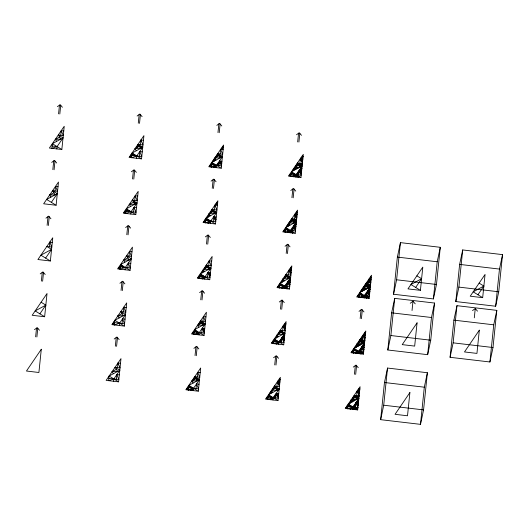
<?xml version="1.0" encoding="UTF-8"?>
<svg xmlns="http://www.w3.org/2000/svg" width="529" height="529" viewBox="0 0 529 529"><rect width="100%" height="100%" fill="white"/><g stroke="black" fill="none" stroke-linecap="round" stroke-linejoin="round"><path stroke-width="0.79" d="M63.03 137.897L52.351 143.696L51.875 148.338L57.099 146.599L63.03 137.897L58.289 134.988L60.895 139.054L55.32 139.339L56.623 141.375M35.635 336.841L36.534 328.132M41.374 281.097L42.267 272.389M47.107 225.354L48 216.645M52.84 169.611L53.733 160.902M58.574 113.867L59.466 105.152M36.885 336.993L37.777 328.278M42.618 281.243L43.51 272.534M48.351 225.499L49.243 216.791M54.084 169.756L54.983 161.047M59.817 114.013L60.716 105.304M56.854 148.927L57.099 146.599L52.113 146.017M49.316 246.772L49.792 242.123L52.278 242.414M55.049 191.029L55.525 186.38L58.018 186.671M60.782 135.279L61.258 130.637L63.751 130.928M44.634 316.745L47.028 293.516L32.183 315.284L44.634 316.745L35.152 310.926L45.831 305.127L41.09 302.224M50.367 261.002L52.761 237.772L37.916 259.534L50.367 261.002L40.885 255.183L51.564 249.384L46.823 246.481L51.802 247.063L49.792 242.123M56.107 205.252L58.494 182.029L43.649 203.791L56.107 205.252L46.618 199.44L57.297 193.64L52.556 190.731L55.161 194.798L49.587 195.089L50.89 197.119M61.84 149.509L64.227 126.286L49.382 148.047L61.84 149.509L52.351 143.696M119.799 370.234L109.119 376.033L108.637 380.675L113.861 378.943L119.799 370.234L115.051 367.324L117.663 371.391L112.082 371.682L113.391 373.712M125.532 314.49L119.594 323.193L114.37 324.932L114.853 320.29L125.532 314.49L120.791 311.581L123.396 315.648L117.822 315.932L119.124 317.969M131.265 258.747L125.327 267.449L120.109 269.188L120.586 264.546L131.265 258.747L126.524 255.838L129.129 259.904L123.555 260.189L124.857 262.225M136.998 202.997L131.06 211.706L125.842 213.445L126.319 208.796L136.998 202.997L132.257 200.094L134.862 204.161L136.046 202.422L133.559 202.124L129.288 204.445L130.59 206.482M142.731 147.254L136.793 155.962L131.576 157.702L132.052 153.053L142.731 147.254L137.99 144.351L140.595 148.418L141.785 146.672L139.292 146.381L135.021 148.702L136.323 150.732M115.335 346.204L116.235 337.495M121.068 290.461L121.968 281.745M126.801 234.711L127.701 226.002M132.534 178.967L133.434 170.259M138.274 123.224L139.167 114.515M116.578 346.35L117.478 337.641M122.318 290.606L123.211 281.897M128.051 234.863L128.944 226.148M133.784 179.113L134.677 170.404M139.517 123.369L140.41 114.661M136.211 146.963L137.156 147.538L137.395 145.217L141.19 147.545M113.623 381.264L113.861 378.943M119.356 325.52L119.594 323.193M125.089 269.777L125.327 267.449M130.822 214.027L131.06 211.706M136.555 158.283L136.793 155.962M116.347 379.233L116.83 374.585L119.316 374.882M117.544 367.622L118.02 362.973L120.513 363.264M122.087 323.49L122.563 318.842L125.049 319.132M123.277 311.872L123.753 307.23L126.246 307.521M127.82 267.74L128.296 263.098L130.789 263.389M129.01 256.129L129.493 251.487L131.979 251.778M133.553 211.997L134.029 207.355L136.522 207.646M134.743 200.385L135.226 195.737L137.712 196.034M139.286 156.253L139.762 151.611L142.255 151.902M140.476 144.642L140.959 139.993L143.445 140.284M118.602 381.845L120.989 358.622L106.15 380.384L118.602 381.845L109.119 376.033M124.335 326.102L126.722 302.879L111.883 324.641L124.335 326.102L114.853 320.29M130.068 270.359L132.455 247.129L117.617 268.897L130.068 270.359L120.586 264.546M135.801 214.615L138.195 191.386L123.35 213.154L135.801 214.615L126.319 208.796M141.534 158.872L143.928 135.642L129.083 157.404L141.534 158.872L132.052 153.053M199.493 379.597L193.554 388.299L188.337 390.038L188.813 385.39L199.493 379.597L194.751 376.688L197.357 380.754L198.547 379.015L196.054 378.718L191.782 381.039L193.085 383.075M205.226 323.847L199.294 332.556L194.07 334.295L194.546 329.646L205.226 323.847L200.484 320.944L203.09 325.011L204.28 323.265L201.787 322.974L197.515 325.295L198.818 327.325M210.959 268.104L205.027 276.812L199.803 278.545L200.279 273.903L210.959 268.104L206.217 265.194L208.823 269.261L210.013 267.522L207.52 267.231L203.248 269.552L204.551 271.582L202.66 270.418L202.415 272.746L201.47 272.164M216.698 212.36L210.76 221.062L205.536 222.802L206.019 218.16L216.698 212.36L211.95 209.451L214.562 213.518L215.746 211.779L213.253 211.488L208.988 213.802L210.291 215.839L208.393 214.675L208.155 216.996L207.203 216.414M222.431 156.617L216.493 165.319L211.269 167.058L211.752 162.416L222.431 156.617L217.69 153.708L220.295 157.774L221.479 156.035L218.993 155.744L214.721 158.059L216.024 160.095L214.126 158.931L213.888 161.252L212.936 160.671M195.036 355.561L195.928 346.852M200.769 299.817L201.661 291.109M206.502 244.074L207.394 235.365M212.235 188.331L213.134 179.615M217.968 132.581L218.867 123.872M196.279 355.706L197.178 346.998M202.012 299.963L202.911 291.254M207.745 244.219L208.644 235.511M213.478 188.476L214.377 179.767M219.218 132.733L220.11 124.017M192.973 379.3L193.918 379.882L194.156 377.554L197.952 379.882M198.706 323.556L199.651 324.138L199.889 321.811L203.685 324.138M204.439 267.806L205.384 268.388L205.629 266.067L209.418 268.395M210.172 212.063L211.124 212.645L211.362 210.324L215.151 212.651M215.905 156.32L216.857 156.901L217.095 154.58L220.884 156.901M193.554 388.299L193.316 390.62L192.516 388.65L190.83 390.329L190.427 389.344M199.294 332.556L199.049 334.877L198.249 332.9L196.563 334.586L196.16 333.601M205.027 276.812L204.789 279.133L203.982 277.156L202.296 278.843L201.893 277.851M210.76 221.062L210.522 223.39L209.715 221.413L208.029 223.093L207.626 222.107M216.493 165.319L216.255 167.647L215.448 165.67L213.762 167.349L213.359 166.364M196.047 388.59L196.523 383.948L199.016 384.239M197.244 376.979L197.72 372.337L200.213 372.628M201.78 332.847L202.257 328.205L204.749 328.496L202.66 329.19L204.511 330.817L203.467 331.167M202.977 321.235L203.453 316.587L205.946 316.884M207.513 277.103L207.996 272.455L210.482 272.752L208.393 273.447L210.244 275.073L209.2 275.417M208.71 265.492L209.186 260.843L211.679 261.134M213.247 221.36L213.729 216.711L216.216 217.002L214.133 217.703L215.977 219.33L214.933 219.674M214.443 209.742L214.919 205.1L217.412 205.391L215.515 204.227L217.65 203.07L216.705 202.488M220.666 163.93L221.711 163.58L219.866 161.953L221.949 161.259L219.462 160.968L218.986 165.61L217.088 164.453L219.224 163.289L218.272 162.707M220.176 153.999L220.653 149.357L223.145 149.647L221.248 148.484L223.383 147.327L222.438 146.745M198.302 391.209L200.689 367.979L185.844 389.747L198.302 391.209L188.813 385.39M204.035 335.465L206.422 312.236L191.577 333.997L204.035 335.465L194.546 329.646M209.768 279.715L212.155 256.492L197.317 278.254L209.768 279.715L200.279 273.903M215.501 223.972L217.888 200.749L203.05 222.511L215.501 223.972L206.019 218.16M221.234 168.229L223.622 144.999L208.783 166.767L221.234 168.229L211.752 162.416M279.193 388.954L273.255 397.663L268.038 399.395L268.514 394.753L279.193 388.954L274.452 386.044L277.057 390.111L278.241 388.372L275.754 388.081L271.483 390.402L272.785 392.432L270.888 391.268L270.65 393.589L269.704 393.007M284.926 333.21L278.988 341.913L273.771 343.652L274.247 339.01L284.926 333.21L280.185 330.301L282.79 334.368L283.98 332.629L281.488 332.338L277.216 334.652L278.519 336.689L276.621 335.525L276.383 337.846L275.437 337.264M290.659 277.467L284.721 286.169L279.504 287.908L279.98 283.26L290.659 277.467L285.918 274.558L288.523 278.624L289.713 276.885L287.221 276.588L282.949 278.909L284.252 280.945L282.354 279.781L282.116 282.102L281.17 281.521M296.392 221.717L290.454 230.426L285.237 232.165L285.713 227.516L296.392 221.717L291.651 218.814L294.256 222.881L296.63 219.396L294.62 214.457L297.113 214.754L295.023 215.448L296.875 217.075L295.83 217.419M302.125 165.974L296.194 174.682L290.97 176.415L291.446 171.773L302.125 165.974L297.384 163.064L299.989 167.131L302.363 163.653L300.353 158.713L302.846 159.004L300.756 159.698L302.608 161.332L301.563 161.676M286.903 225.777L287.849 226.359L288.087 224.038L289.985 225.195L288.682 223.165L292.954 220.844L294.144 219.105L294.62 214.457M292.636 170.034L293.582 170.616L293.826 168.288L295.718 169.452L295.532 167.362L297.853 168.295L297.761 167.25M274.73 364.924L275.629 356.215M280.469 309.181L281.362 300.465M286.202 253.431L287.095 244.722M291.935 197.687L292.828 188.979M297.668 141.944L298.561 133.235M275.979 365.07L276.872 356.361M281.712 309.326L282.605 300.611M287.445 253.576L288.338 244.867M293.178 197.833L294.078 189.124M298.911 142.089L299.811 133.381M272.666 388.656L273.619 389.238L273.857 386.917L277.652 389.245M278.406 332.913L279.352 333.495L279.59 331.174L283.385 333.495M284.139 277.17L285.085 277.751L285.323 275.424L289.118 277.751M289.872 221.426L290.818 222.008L291.056 219.68L294.851 222.008M295.605 165.676L296.551 166.258L296.789 163.937L300.584 166.265M273.255 397.663L273.017 399.984L272.21 398.006L270.524 399.693L270.121 398.701M278.988 341.913L278.75 344.24L277.943 342.263L276.257 343.943L275.86 342.957M287.571 287.915L286.976 288.788L285.673 286.751L284.483 288.49L284.721 286.169M293.304 232.171L292.709 233.038L291.406 231.008L290.216 232.747L290.454 230.426M299.037 176.428L298.442 177.294L297.139 175.264L295.949 177.003L296.194 174.682M277.434 396.267L278.479 395.923L276.627 394.297L278.717 393.596L276.224 393.305L275.748 397.953L273.85 396.79L275.986 395.626L275.034 395.051M276.938 386.335L277.421 381.693L279.907 381.984L277.824 382.679L279.669 384.305L278.624 384.656M283.167 340.524L284.212 340.18L282.36 338.547L284.45 337.852L281.957 337.562L281.481 342.21L279.583 341.046L281.719 339.882L280.773 339.301M282.678 330.592L283.154 325.95L285.64 326.241L283.557 326.935L285.402 328.562L284.357 328.912M288.9 284.781L289.945 284.43L288.093 282.803L290.183 282.109L287.69 281.818L287.214 286.46L285.316 285.296L287.452 284.139L286.506 283.557M288.411 274.849L288.887 270.207L291.38 270.498L289.29 271.192L291.135 272.819L290.097 273.169M294.633 229.037L295.678 228.687L293.826 227.06L295.916 226.366L293.423 226.075L292.947 230.717L291.049 229.553L293.185 228.396L292.239 227.814M300.366 173.287L301.411 172.943L299.559 171.317L301.649 170.622L299.156 170.325L298.68 174.973L296.782 173.81L298.918 172.652L297.972 172.07M300.353 158.713L299.877 163.362L298.687 165.101L294.415 167.422L295.718 169.452M277.996 400.565L280.39 377.342L265.545 399.104L277.996 400.565L268.514 394.753M283.729 344.822L286.123 321.592L271.278 343.361L283.729 344.822L274.247 339.01M289.462 289.079L291.856 265.849L277.011 287.617L289.462 289.079L279.98 283.26M295.202 233.335L297.589 210.106L282.744 231.867L295.202 233.335L285.713 227.516M300.935 177.585L303.322 154.362L288.477 176.124L300.935 177.585L291.446 171.773M358.893 398.311L352.955 407.019L347.732 408.758L348.214 404.11L358.893 398.311L354.146 395.408L356.758 399.474L359.131 395.99L357.115 391.05L359.608 391.348L357.518 392.042L359.37 393.669L358.325 394.012M364.626 342.567L358.688 351.276L353.465 353.015L353.947 348.366L364.626 342.567L359.885 339.658L362.491 343.731L364.865 340.246L362.848 335.307L365.341 335.598L363.251 336.299L365.103 337.925L364.058 338.269M370.36 286.824L364.421 295.532L359.204 297.265L359.68 292.623L370.36 286.824L365.618 283.914L368.224 287.981L370.598 284.503L368.587 279.563L371.074 279.854L368.984 280.549L370.836 282.175L369.791 282.526M349.398 402.371L350.35 402.953L350.588 400.632L352.486 401.789L352.294 399.699L354.622 400.632L354.523 399.587M355.131 346.627L356.083 347.209L356.321 344.882L358.219 346.045L358.027 343.956L360.355 344.888L360.256 343.843M360.864 290.877L361.816 291.459L362.054 289.138L363.952 290.302L363.76 288.212L366.088 289.145L365.995 288.1M354.43 374.281L355.329 365.572M360.163 318.537L361.062 309.829M355.673 374.426L356.572 365.718M361.413 318.683L362.305 309.974M352.367 398.02L353.319 398.601L353.557 396.274L357.346 398.601M358.1 342.27L359.052 342.852L359.29 340.531L363.086 342.858M363.833 286.526L364.785 287.108L365.023 284.787L368.819 287.115M355.799 408.765L355.204 409.631L353.901 407.601L352.717 409.34L352.955 407.019M361.532 353.022L360.937 353.888L359.634 351.858L358.45 353.597L358.688 351.276M367.265 297.272L366.676 298.144L365.367 296.108L364.183 297.853L364.421 295.532M354.853 408.183L355.442 407.31L355.924 402.668L358.411 402.959L356.328 403.653L358.173 405.28L357.128 405.631M357.115 391.05L356.639 395.699L355.455 397.438L351.183 399.759L352.486 401.789M360.586 352.44L361.181 351.567L361.657 346.918L364.144 347.216L362.061 347.91L363.906 349.537L362.861 349.881M358.219 346.045L356.916 344.015L361.188 341.694L362.372 339.955L362.848 335.307M366.319 296.69L366.914 295.823L367.391 291.175L369.883 291.466L367.794 292.167L369.639 293.793L368.601 294.137M363.952 290.302L362.649 288.272L366.921 285.951L368.105 284.205L368.587 279.563M357.697 409.929L360.084 386.699L345.245 408.467L357.697 409.929L348.214 404.11M363.43 354.179L365.817 330.956L350.978 352.717L363.43 354.179L353.947 348.366M369.163 298.435L371.55 275.212L356.711 296.974L369.163 298.435L359.68 292.623M380.642 419.676L384.464 382.513L387.539 368.052L427.386 372.733L423.564 409.896L420.489 424.351L380.642 419.676L383.71 405.214L387.539 368.052M387.81 349.993L391.632 312.831L394.7 298.369L434.554 303.051L430.732 340.213L427.657 354.675L387.81 349.993L390.878 335.538L394.7 298.369M393.543 294.25L397.365 257.087L400.44 242.626L440.287 247.308L436.465 284.47L433.39 298.925L393.543 294.25L396.611 279.788L400.44 242.626M412.031 310.523L412.99 301.232L410.259 303.262M420.41 290.348L422.797 267.125L407.958 288.887L420.41 290.348L410.927 284.536L421.606 278.737L416.859 275.827M420.489 424.351L424.311 387.188L427.386 372.733M427.657 354.675L431.479 317.506L434.554 303.051M433.39 298.925L437.212 261.762L440.287 247.308M450.073 357.306L453.895 320.144L456.97 305.683L496.817 310.364L492.995 347.527L489.92 361.981L450.073 357.306L453.141 342.845L456.97 305.683M455.806 301.556L459.628 264.394L462.703 249.939L502.55 254.621L498.728 291.783L495.653 306.238L455.806 301.556L458.881 287.102L462.703 249.939M474.295 317.836L475.254 308.546L472.523 310.576M482.673 297.662L485.06 274.439L470.221 296.2L482.673 297.662L473.191 291.849L483.87 286.05L479.129 283.141M489.92 361.981L493.742 324.819L496.817 310.364M495.653 306.238L499.475 269.076L502.55 254.621M51.359 202.349L57.297 193.64M45.626 258.092L51.564 249.384M130.623 157.12L132.997 153.635L134.306 155.671L134.895 154.799M137.156 147.538L138.34 145.799M139.292 146.381L139.887 145.508M39.893 313.836L45.831 305.127M124.89 212.863L127.264 209.378L128.567 211.415L129.162 210.542M134.154 201.258L133.559 202.124L135.457 203.288M119.157 268.606L121.531 265.122L122.834 267.158L123.429 266.285M210.324 166.476L212.698 162.992L214 165.028L214.595 164.155M213.888 161.252L215.072 159.513M216.857 156.901L218.041 155.162M222.2 149.066L223.383 147.327M218.993 155.744L219.581 154.871M218.034 165.035L219.224 163.289M113.424 324.35L114.614 322.611L124.573 323.781L122.563 318.842M204.591 222.22L206.965 218.742L208.267 220.772L208.862 219.905M208.155 216.996L209.339 215.257M211.124 212.645L212.308 210.906M216.467 204.809L217.65 203.07M213.253 211.488L213.848 210.615M198.858 277.97L201.232 274.485L202.534 276.515L203.129 275.649M202.415 272.746L203.605 271M205.384 268.388L206.575 266.649M207.52 267.231L208.115 266.358M290.024 175.84L292.398 172.355L293.701 174.385L294.296 173.519M293.582 170.616L294.772 168.87M296.551 166.258L297.741 164.519M301.894 158.422L303.084 156.683L302.132 156.101M297.734 174.391L298.918 172.652M300.703 170.04L301.887 168.295L300.941 167.713M193.125 333.713L195.499 330.228L196.801 332.265L197.396 331.392M199.651 324.138L200.841 322.392M201.787 322.974L202.382 322.101M284.291 231.583L286.665 228.098L287.968 230.135L288.563 229.262M287.849 226.359L289.039 224.613M290.818 222.008L292.008 220.262M296.161 214.172L297.351 212.427L296.399 211.845M292.001 230.135L293.185 228.396M294.97 225.784L296.154 224.045L295.208 223.463M187.392 389.456L189.766 385.972L191.068 388.008L191.663 387.135M193.918 379.882L195.108 378.136M196.054 378.718L196.649 377.851M278.552 287.326L280.932 283.842L282.235 285.878L282.823 285.005M282.116 282.102L283.306 280.363M285.085 277.751L286.275 276.006M290.428 269.916L291.618 268.17L290.666 267.595M287.221 276.588L287.816 275.721M286.268 285.878L287.452 284.139M289.231 281.527L290.421 279.788L289.475 279.206M272.819 343.07L275.192 339.592L276.502 341.622L277.09 340.749M276.383 337.846L277.573 336.107M279.352 333.495L280.542 331.756M284.695 325.659L285.885 323.92L284.933 323.338M281.488 332.338L282.083 331.465M280.529 341.628L281.719 339.882M283.498 337.271L284.688 335.531L283.736 334.95M267.085 398.813L269.459 395.335L270.762 397.365L271.357 396.499M270.65 393.589L271.84 391.85M273.619 389.238L274.802 387.499M278.962 381.402L280.145 379.663L279.2 379.081M275.754 388.081L276.35 387.208M274.796 397.372L275.986 395.626M358.252 296.683L360.626 293.205L361.929 295.235L362.524 294.369M361.816 291.459L363 289.72M364.785 287.108L365.969 285.369M367.159 283.63L368.343 281.884L367.397 281.302M370.128 279.272L371.312 277.533L370.366 276.951M365.962 295.242L367.152 293.496L366.2 292.921M368.931 290.89L370.121 289.145L369.169 288.563M367.391 291.175L369.401 296.114L368.217 297.853L366.914 295.823M352.519 352.433L354.893 348.948L356.196 350.978L356.791 350.112M356.083 347.209L357.267 345.463M359.052 342.852L360.236 341.112M361.426 339.373L362.61 337.628L361.664 337.046M364.395 335.016L365.579 333.277L364.633 332.695M360.229 350.985L361.419 349.246L360.467 348.664M363.198 346.634L364.388 344.888L363.436 344.306M361.657 346.918L363.668 351.858L362.484 353.603L361.181 351.567M415.668 287.445L421.606 278.737M346.786 408.176L349.16 404.692L350.462 406.728L351.058 405.855M350.35 402.953L351.534 401.213M353.319 398.601L354.503 396.856M358.662 390.766L359.846 389.02L358.9 388.438M354.496 406.728L355.686 404.989L354.734 404.407M357.465 402.377L358.649 400.638L357.703 400.056M355.924 402.668L357.935 407.601L356.751 409.347L355.442 407.31M477.932 294.752L483.87 286.05M293.059 175.721L293.463 176.712L295.149 175.026L295.949 177.003M287.326 231.471L287.73 232.456L289.416 230.77L290.216 232.747M281.593 287.214L281.997 288.199L283.676 286.52L284.483 288.49M361.287 296.571L361.691 297.562L363.377 295.876L364.183 297.853M355.554 352.314L355.957 353.306L357.644 351.62L358.45 353.597M349.821 408.064L350.224 409.049L351.911 407.37L352.717 409.34M57.423 106.679L60.154 104.649L62.402 107.261M51.69 162.423L54.414 160.393L56.669 163.005M137.117 116.036L139.848 114.006L142.103 116.625M45.957 218.166L48.681 216.136L50.936 218.755M131.384 171.78L134.115 169.749L136.37 172.368M216.817 125.399L219.548 123.363L221.796 125.981M40.217 273.91L42.948 271.88L45.203 274.498M125.651 227.53L128.382 225.493L130.63 228.111M211.084 181.143L213.815 179.113L216.063 181.725M34.484 329.66L37.215 327.623L39.47 330.241M296.518 134.756L299.249 132.726L301.497 135.338M119.918 283.273L122.649 281.243L124.897 283.855M205.351 236.886L208.082 234.856L210.33 237.468M290.785 190.5L293.509 188.469L295.764 191.088M114.185 339.016L116.916 336.986L119.164 339.598M199.618 292.63L202.349 290.6L204.597 293.218M285.052 246.243L287.776 244.213L290.031 246.831M193.885 348.373L196.609 346.343L198.864 348.961M279.312 301.993L282.043 299.963L284.298 302.575M273.579 357.736L276.31 355.706L278.565 358.318M359.012 311.35L361.743 309.32L363.992 311.931M353.279 367.093L356.01 365.063L358.259 367.681M55.32 139.339L59.592 137.024M49.587 195.089L53.859 192.768M139.762 151.611L141.772 156.544L131.814 155.374L129.678 156.538L131.576 157.702M134.029 207.355L136.039 212.294L126.081 211.124L123.945 212.281L125.842 213.445M219.462 160.968L221.472 165.908L211.514 164.737L209.378 165.894L211.269 167.058M303.084 156.683L300.948 157.84L302.846 159.004M123.555 260.189L127.826 257.874M128.296 263.098L130.306 268.038L120.347 266.867L118.212 268.024L120.109 269.188M213.729 216.711L215.739 221.651L205.774 220.481L203.639 221.638L205.536 222.802M299.156 170.325L301.173 175.264L291.208 174.094L289.072 175.258L290.97 176.415M301.887 168.295L299.751 169.459L301.649 170.622M297.351 212.427L295.215 213.59L297.113 214.754M117.822 315.932L122.093 313.618M207.996 272.455L210.006 277.394L200.041 276.224L197.906 277.388L199.803 278.545M293.423 226.075L295.44 231.008L285.475 229.837L283.339 231.001L285.237 232.165M296.154 224.045L294.018 225.202L295.916 226.366M291.618 268.17L289.482 269.334L291.38 270.498M112.082 371.682L116.354 369.361M202.257 328.205L204.273 333.138L194.308 331.967L192.172 333.131L194.07 334.295M287.69 281.818L289.707 286.758L279.742 285.587L277.606 286.744L279.504 287.908M290.421 279.788L288.285 280.945L290.183 282.109M285.885 323.92L283.749 325.077L285.64 326.241M371.312 277.533L369.176 278.69L371.074 279.854M368.343 281.884L366.207 283.048L370.002 285.369M196.523 383.948L198.54 388.888L188.575 387.717L186.439 388.875L188.337 390.038M281.957 337.562L283.974 342.501L274.009 341.331L271.873 342.488L273.771 343.652M284.688 335.531L282.552 336.689L284.45 337.852M369.401 296.114L359.442 294.944L357.306 296.101L359.204 297.265M370.121 289.145L367.986 290.309L369.883 291.466M367.152 293.496L365.017 294.66L368.812 296.987M280.145 379.663L278.009 380.82L279.907 381.984M365.579 333.277L363.443 334.434L365.341 335.598M362.61 337.628L360.474 338.791L364.269 341.119M276.224 393.305L278.234 398.244L268.276 397.074L266.14 398.231L268.038 399.395M363.668 351.858L353.709 350.687L351.573 351.851L353.465 353.015M364.388 344.888L362.253 346.052L364.144 347.216M361.419 349.246L359.284 350.403L363.073 352.731M359.846 389.02L357.71 390.184L359.608 391.348M357.935 407.601L347.976 406.431L345.84 407.594L347.732 408.758M358.649 400.638L356.513 401.795L358.411 402.959M355.686 404.989L353.551 406.146L357.339 408.474M213.762 167.349L215.852 166.655M293.463 176.712L295.552 176.018M208.029 223.093L210.119 222.398M287.73 232.456L289.813 231.762M202.296 278.843L204.386 278.148M281.997 288.199L284.08 287.505M196.563 334.586L198.653 333.892M361.691 297.562L363.78 296.862M276.257 343.943L278.347 343.248M190.83 390.329L192.913 389.635M355.957 353.306L358.047 352.612M270.524 399.693L272.614 398.992M350.224 409.049L352.314 408.355M135.021 148.702L140.595 148.418M214.721 158.059L220.295 157.774M294.415 167.422L299.989 167.131M295.625 168.407L297.853 168.295M129.288 204.445L134.862 204.161M208.988 213.802L214.562 213.518M288.682 223.165L294.256 222.881M203.248 269.552L208.823 269.261M282.949 278.909L288.523 278.624M362.649 288.272L368.224 287.981M363.859 289.257L366.088 289.145M197.515 325.295L203.09 325.011M277.216 334.652L282.79 334.368M356.916 344.015L362.491 343.731M358.12 345.001L360.355 344.888M191.782 381.039L197.357 380.754M271.483 390.402L277.057 390.111M351.183 399.759L356.758 399.474M352.387 400.744L354.622 400.632M58.289 134.988L63.268 135.576L61.258 130.637M137.99 144.351L142.969 144.933L140.959 139.993M217.69 153.708L222.669 154.289L220.653 149.357M297.384 163.064L302.363 163.653M298.687 165.101L301.18 165.392L299.877 163.362L301.775 164.526M52.556 190.731L57.535 191.319L55.525 186.38M132.257 200.094L137.236 200.676L135.226 195.737M211.95 209.451L216.936 210.039L214.919 205.1M291.651 218.814L296.63 219.396M292.954 220.844L295.447 221.135L294.144 219.105L296.042 220.269M397.365 257.087L437.212 261.762M459.628 264.394L499.475 269.076M396.611 279.788L436.465 284.47M458.881 287.102L498.728 291.783M126.524 255.838L131.503 256.42L129.493 251.487M206.217 265.194L211.203 265.783L209.186 260.843M285.918 274.558L290.897 275.14L288.887 270.207M365.618 283.914L370.598 284.503M366.921 285.951L369.407 286.242L368.105 284.205M391.632 312.831L431.479 317.506M453.895 320.144L493.742 324.819M390.878 335.538L430.732 340.213M453.141 342.845L492.995 347.527M120.791 311.581L125.77 312.17L123.753 307.23M200.484 320.944L205.464 321.526L203.453 316.587M280.185 330.301L285.164 330.883L283.154 325.95M359.885 339.658L364.865 340.246M361.188 341.694L363.674 341.985L362.372 339.955M384.464 382.513L424.311 387.188M115.051 367.324L120.037 367.913L118.02 362.973M194.751 376.688L199.731 377.27L197.72 372.337M274.452 386.044L279.431 386.633L277.421 381.693M354.146 395.408L359.131 395.99M355.455 397.438L357.941 397.729L356.639 395.699L358.536 396.862M383.71 405.214L423.564 409.896M108.875 378.354L118.84 379.524L116.83 374.585M291.803 173.228L293.701 174.385M296.544 176.131L298.442 177.294M290.262 173.512L291.208 174.094M212.103 163.864L214 165.028M210.562 164.155L211.514 164.737M286.07 228.971L287.968 230.135M290.811 231.874L292.709 233.038M284.529 229.255L285.475 229.837M132.409 154.508L134.306 155.671M360.037 294.071L361.929 295.235M364.779 296.981L366.676 298.144M130.861 154.792L131.814 155.374M358.49 294.362L359.442 294.944M206.37 219.608L208.267 220.772M204.829 219.899L205.774 220.481M280.337 284.714L282.235 285.878M285.078 287.624L286.976 288.788M278.796 285.005L279.742 285.587M126.676 210.251L128.567 211.415M354.298 349.821L356.196 350.978M359.046 352.724L360.937 353.888M125.128 210.542L126.081 211.124M352.757 350.105L353.709 350.687M200.636 275.358L202.534 276.515M199.096 275.642L200.041 276.224M274.604 340.458L276.502 341.622M273.057 340.749L274.009 341.331M120.936 265.994L122.834 267.158M348.565 405.564L350.462 406.728M353.306 408.474L355.204 409.631M119.395 266.285L120.347 266.867M347.024 405.855L347.976 406.431M194.903 331.101L196.801 332.265M193.363 331.385L194.308 331.967M268.871 396.201L270.762 397.365M267.324 396.492L268.276 397.074M113.662 322.029L114.614 322.611L112.479 323.768L114.37 324.932M189.17 386.844L191.068 388.008M187.63 387.135L188.575 387.717M475.254 308.546L477.502 311.158M412.99 301.232L415.239 303.851M370.029 280.205L370.836 282.175M368.839 291.816L369.639 293.793M301.801 159.355L302.608 161.332M300.604 170.966L301.411 172.943M364.296 335.948L365.103 337.925M363.106 347.56L363.906 349.537M296.068 215.098L296.875 217.075M294.871 226.71L295.678 228.687M358.563 391.691L359.37 393.669M357.366 403.303L358.173 405.28M290.335 270.841L291.135 272.819M289.138 282.46L289.945 284.43M220.91 161.609L221.711 163.58M284.602 326.591L285.402 328.562M283.405 338.203L284.212 340.18M215.171 217.353L215.977 219.33M278.862 382.335L279.669 384.305M277.672 393.946L278.479 395.923M209.438 273.096L210.244 275.073M203.705 328.84L204.511 330.817M41.295 349.259L38.901 372.489L26.45 371.027L41.295 349.259M409.896 392.551L407.509 415.774L395.057 414.313L409.896 392.551M417.064 322.869L414.676 346.098L402.225 344.63L417.064 322.869M479.327 330.182L476.94 353.405L464.488 351.944L479.327 330.182"/></g></svg>
